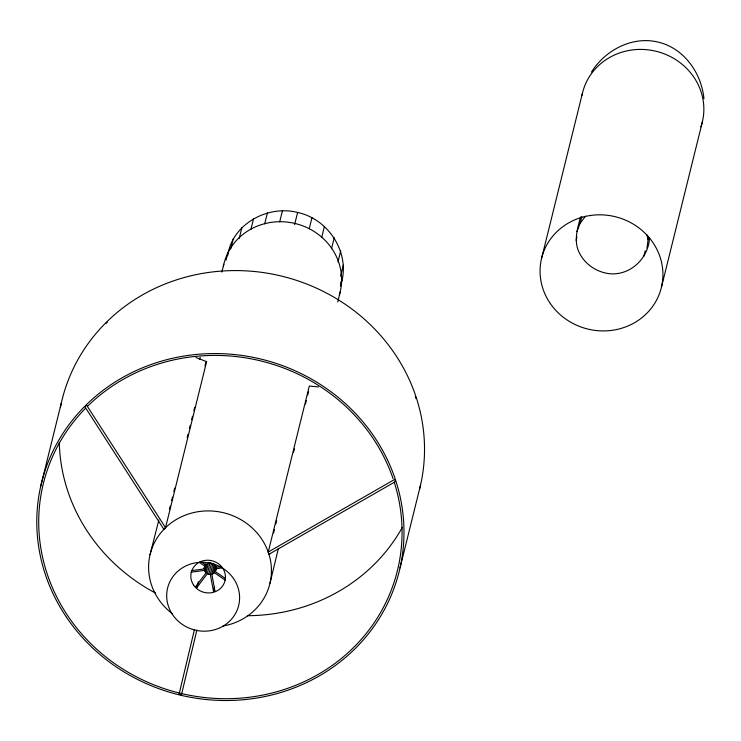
<?xml version="1.0" encoding="UTF-8"?>
<svg xmlns="http://www.w3.org/2000/svg" width="741" height="741" viewBox="0 0 741 741"><rect width="100%" height="100%" fill="white"/><g stroke="black" fill="none" stroke-linecap="round" stroke-linejoin="round"><path stroke-width="1.11" d="M227.672 255.728C232.1 224.004 267.686 204.803 297.613 212.445C329.569 219.336 351.577 254.7 340.388 286.091M191.928 570.607L204.145 568.912L205.109 564.105M225.477 578.564L215.307 571.561L215.964 568.755L221.522 567.986M649.505 238.083C648.273 260.517 626.58 278.718 604.221 272.707C592.207 269.641 581.926 260.851 577.748 249.078C574.247 238.38 577.832 227.413 580.527 216.993M647.013 248.142L648.384 237.111M194.485 629.424L179.063 694.252L181.452 694.826L196.884 630.007M270.002 583.195L278.403 548.321M337.766 301.948L340.202 291.824M40.746 486.161L61.281 403.169M226.07 260.147L227.978 252.422M230.729 248.967L233.193 239.037M169.42 509.438L170.254 506.075M171.634 500.462L172.468 497.1M173.857 491.496L174.691 488.124M187.177 437.653L188.01 434.291M189.4 428.687L190.233 425.315M191.623 419.712L192.456 416.349M193.846 410.736L194.679 407.374M204.942 365.878L205.776 362.516L206.609 361.682L195.92 357.449M165.53 527.675L86.669 405.281L85.002 406.939L163.863 529.333L165.53 527.675L206.609 361.682M239.195 238.519L241.927 227.487M250.866 229.59L253.598 218.549M264.685 223.893L267.418 212.852M279.7 221.809L282.432 210.768M208.554 562.771L206.063 572.839L195.717 586.52L196.976 587.391L198.366 581.796M204.145 568.912L205.359 563.873M206.063 572.839L204.414 570.357L205.794 564.762M205.062 571.7L207.008 563.864M196.976 587.391L207.323 573.719L210.092 562.521M294.612 224.588L297.613 212.445M207.323 573.719L208.777 574.256L211.546 563.058M214.325 564.142L211.833 574.21L214.983 591.086L213.464 591.299L210.314 574.423L213.084 563.234M211.833 574.21L213.232 573.636L215.177 565.8M213.232 573.636L214.418 572.728L216.085 566.013M215.307 571.561L216.52 566.513M215.835 570.209L216.659 566.846M213.464 591.299L214.566 586.826M309.219 228.802L311.942 217.771M321.705 237.416L324.438 226.376M331.514 248.717L334.247 237.676M337.961 261.944L340.693 250.912M268.233 552.026L394.712 479.381L395.444 481.622L268.964 554.268L268.233 552.026L309.312 386.033L318.528 386.932M273.596 532.955L274.429 529.593M275.819 523.989L276.652 520.617M293.584 452.205L294.418 448.842M305.514 403.975L306.348 400.612M307.737 394.999L308.571 391.637M340.619 276.198L343.352 265.158M400.038 567.939L420.573 484.938M541.504 258.646L582.435 93.236M576.933 231.525L580.129 223.3L581.796 216.585M576.118 240.316L576.952 236.963M643.818 256.367L645.198 250.782M661.481 287.1L702.412 121.691M150.025 554.74L158.861 519.969M199.607 359.57L200.181 357.319M221.837 272.077L223.828 264.222M204.275 567.467L204.803 566.105L199.255 562.289M340.425 283.59L342.027 279.468M591.513 72.016C605.221 50.175 632.147 35.855 658.027 42.07C684.008 48.091 701.431 73.044 703.95 98.683M580.129 223.3L585.501 216.196M106.093 323.391L107.204 322.289M208.277 563.456L205.692 564.938L201.07 561.752M221.253 566.541L215.696 567.31L214.047 564.827M191.085 572.209L204.414 570.357M209.796 563.243L212.787 563.957M208.777 574.256L210.314 574.423M214.418 572.728L225.514 580.37M415.256 396.389L415.979 398.621M647.013 234.971L647.829 239.352M223.356 266.417A59.799 56.084 13.9 0 1 295.474 223.569A59.799 56.084 13.9 0 1 339.322 295.075M172.023 613.492A61.651 57.826 13.9 0 1 171.69 522.535A61.651 57.826 13.9 0 1 265.519 545.654A61.651 57.826 13.9 0 1 222.976 626.052M402.363 527.305A182.305 170.976 13.9 0 1 247.337 615.706M155.629 593.124A182.305 170.976 13.9 0 1 59.299 442.433M394.175 481.974A182.305 170.976 13.9 0 1 181.1 693.456A182.305 170.976 13.9 0 1 85.206 408.606M87.595 406.216A182.305 170.976 13.9 0 1 393.082 478.677M60.354 407.559A184.25 172.801 13.9 0 1 278.903 275.476A184.25 172.801 13.9 0 1 419.499 489.412M581.981 95.339A61.651 57.826 13.9 0 1 657.369 51.601A61.651 57.826 13.9 0 1 700.912 126.868M66.551 617.355A184.25 172.801 13.9 0 0 384.097 610.176A184.25 172.801 13.9 0 0 210.518 353.614A184.25 172.801 13.9 0 0 66.551 617.355M549.692 302.615A61.651 57.826 13.9 0 0 655.998 301.179A61.651 57.826 13.9 0 0 598.784 214.825A61.651 57.826 13.9 0 0 549.692 302.615M193.484 584.899A17.376 16.302 13.9 0 0 223.458 584.64A17.376 16.302 13.9 0 0 207.461 560.224A17.376 16.302 13.9 0 0 193.484 584.899M172.301 614.233A36.596 34.327 13.9 0 0 235.416 613.696A36.596 34.327 13.9 0 0 201.728 562.28A36.596 34.327 13.9 0 0 172.301 614.233"/></g></svg>
